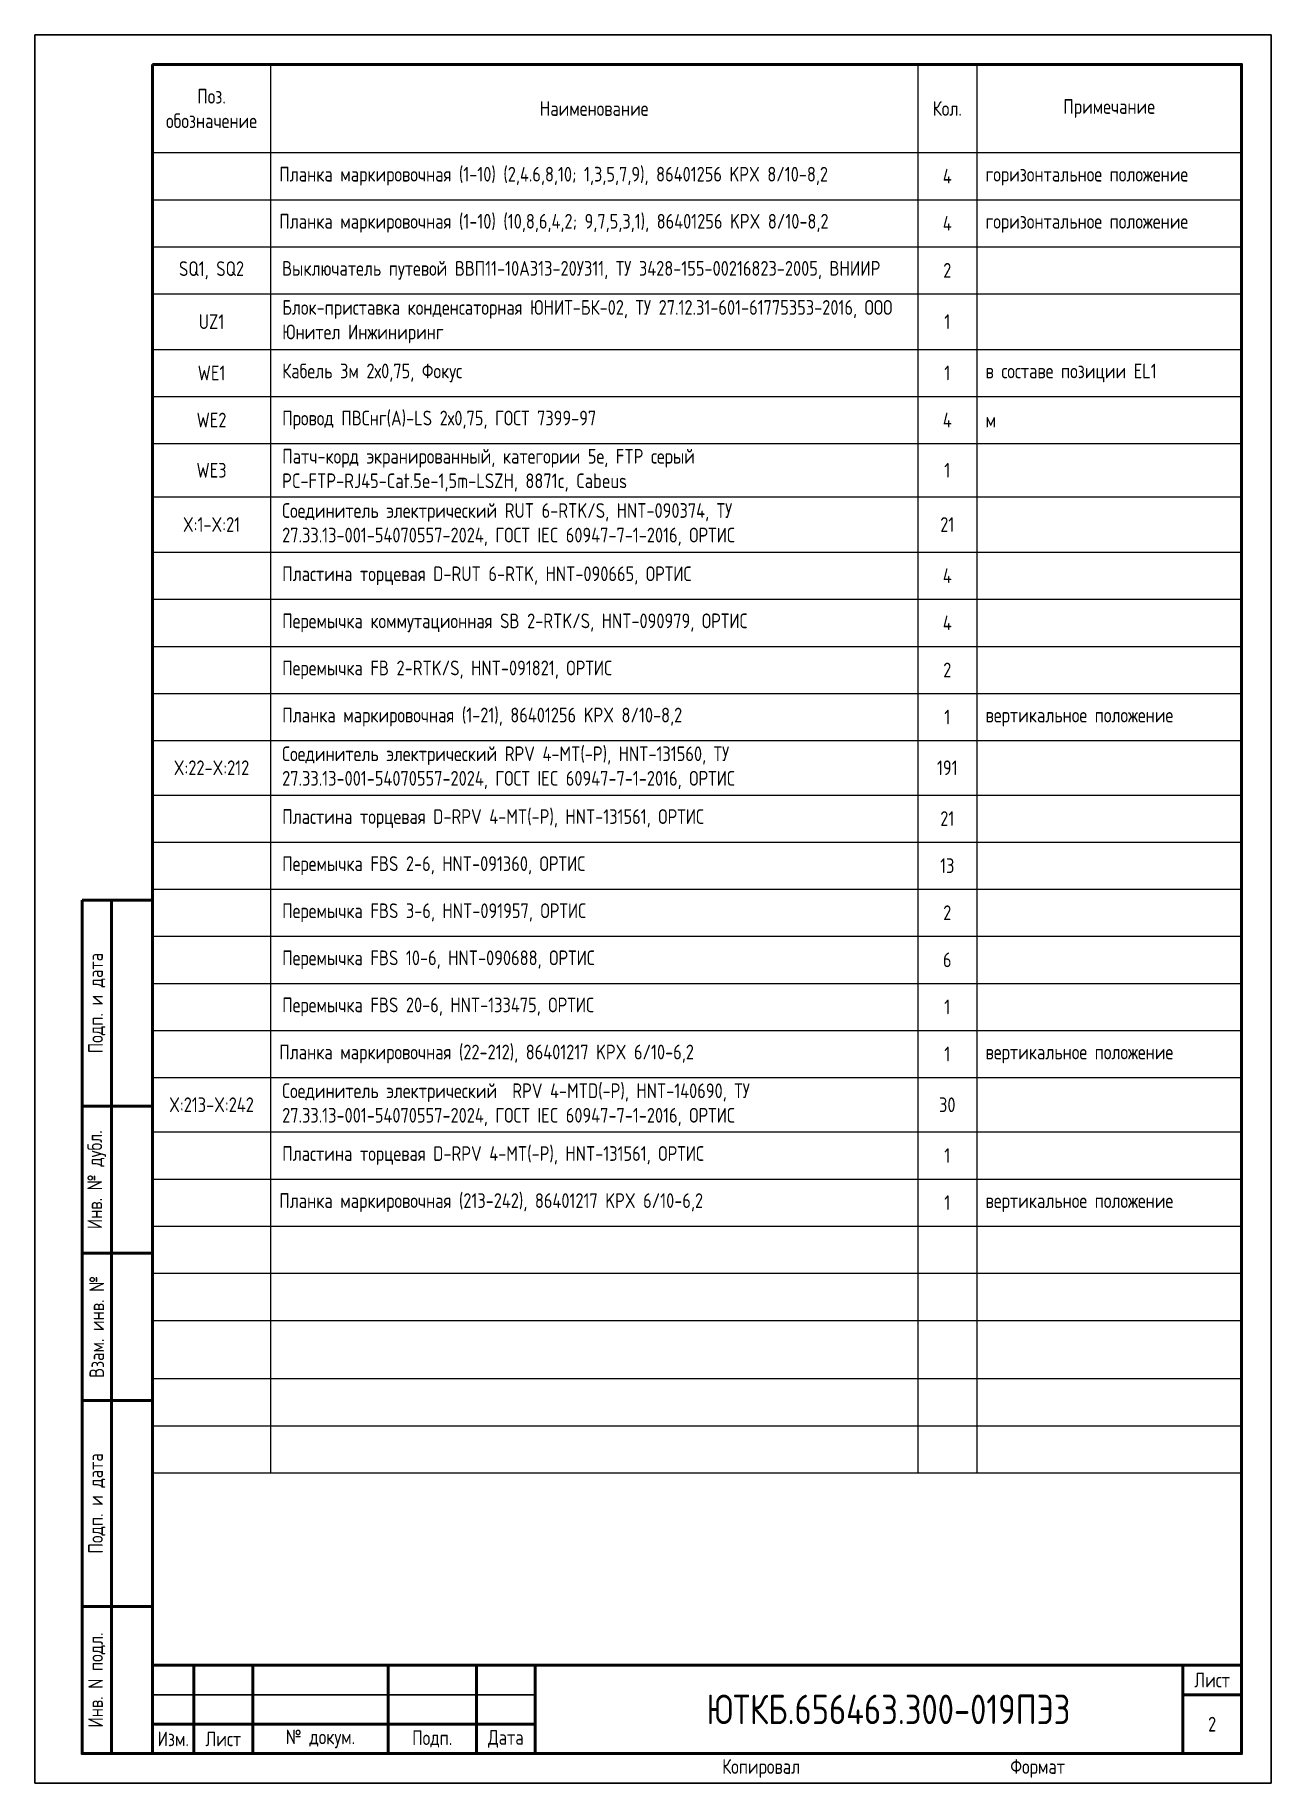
# Paper-space layout 'A4-5' of a CAD drawing. Header units: millimetres. Extents: x -87 to 31, y 22 to 188.
# The model-space entities are those that its viewports show. They can reach past a viewport. Long polylines and large blocks are cut down to what shows.
import ezdxf

# ---------------------------------------------------------------- set-up
doc = ezdxf.new("R2010")
doc.units = ezdxf.units.MM
doc.styles.add('Gost_type_A', font='GOST_A.TTF')

# ---------------------------------------------------------------- blocks, each defined once
blk = doc.blocks.new('Формат_А3')
blk.add_lwpolyline([(-420, 297), (0, 297), (0, 0), (-420, 0)], close=True)
blk = doc.blocks.new('Штамп левый нижний')
at = {"lineweight": 50}
for points in [[(-12, 145), (-7, 145), (-7, 110), (-12, 110)], [(-7, 145), (0, 145), (0, 110), (-7, 110)], [(-12, 110), (-7, 110), (-7, 85), (-12, 85)], [(-7, 110), (0, 110), (0, 85), (-7, 85)], [(-12, 85), (-7, 85), (-7, 60), (-12, 60)], [(-7, 85), (0, 85), (0, 60), (-7, 60)], [(-12, 60), (-7, 60), (-7, 25), (-12, 25)], [(-7, 60), (0, 60), (0, 25), (-7, 25)], [(-12, 25), (-7, 25), (-7, 0), (-12, 0)], [(-7, 25), (0, 25), (0, 0), (-7, 0)]]:
    blk.add_lwpolyline(points, close=True, dxfattribs=at)
at = {"char_height": 2.5, "attachment_point": 5, "rotation": 90, "style": 'Gost_type_A'}
for s, insert, width in [('Подп. и дата', (-9.5, 127.5), 35), ('Инв. № дубл.', (-9.5, 97.5), 25), ('Взам. инв. №', (-9.5, 72.5), 25), ('Подп. и дата', (-9.5, 42.5), 35), ('Инв. N подл.', (-9.5, 12.5), 25)]:
    blk.add_mtext(s, dxfattribs=dict(at, insert=insert, width=width))
blk = doc.blocks.new('Формат_А4')
blk.add_lwpolyline([(0, 297), (0, 0), (-210, 0), (-210, 297)], close=True)
at = {"lineweight": 50}
blk.add_lwpolyline([(-190, 292), (-5, 292), (-5, 5), (-190, 5)], close=True, dxfattribs=at)
blk = doc.blocks.new('Штамп малый нижний')
at = {"lineweight": 50}
for points in [[(-185, 15), (-178, 15), (-178, 5), (-185, 5)], [(-178, 15), (-168, 15), (-168, 5), (-178, 5)], [(-168, 15), (-145, 15), (-145, 5), (-168, 5)], [(-145, 15), (-130, 15), (-130, 5), (-145, 5)], [(-130, 15), (-120, 15), (-120, 5), (-130, 5)], [(-120, 15), (-10, 15), (-10, 0), (-120, 0)], [(-10, 15), (0, 15), (0, 10), (-10, 10)], [(-10, 10), (0, 10), (0, 0), (-10, 0)], [(-185, 5), (-178, 5), (-178, 0), (-185, 0)], [(-178, 5), (-168, 5), (-168, 0), (-178, 0)], [(-168, 5), (-145, 5), (-145, 0), (-168, 0)], [(-145, 5), (-130, 5), (-130, 0), (-145, 0)], [(-130, 5), (-120, 5), (-120, 0), (-130, 0)]]:
    blk.add_lwpolyline(points, close=True, dxfattribs=at)
for points in [[(-185, 15), (-178, 15), (-178, 10), (-185, 10)], [(-178, 15), (-168, 15), (-168, 10), (-178, 10)], [(-168, 15), (-145, 15), (-145, 10), (-168, 10)], [(-145, 15), (-130, 15), (-130, 10), (-145, 10)], [(-130, 15), (-120, 15), (-120, 10), (-130, 10)], [(-185, 10), (-178, 10), (-178, 5), (-185, 5)], [(-178, 10), (-168, 10), (-168, 5), (-178, 5)], [(-168, 10), (-145, 10), (-145, 5), (-168, 5)], [(-145, 10), (-130, 10), (-130, 5), (-145, 5)], [(-130, 10), (-120, 10), (-120, 5), (-130, 5)]]:
    blk.add_lwpolyline(points, close=True)
at = {"char_height": 2.5, "style": 'Gost_type_A'}
for s, insert, width, attachment_point in [('Лист', (-5, 12.5), 10, 5), ('Изм.', (-181.5, 2.5), 7, 5), ('Лист', (-173, 2.5), 10, 5), ('№ докум.', (-156.5, 2.5), 23, 5), ('Подп.', (-137.5, 2.5), 15, 5), ('Дата', (-125, 2.5), 10, 5), ('Копировал', (-75, -2.53), 13.1202, 6), ('Формат', (-30, -2.53), 13.1202, 6)]:
    blk.add_mtext(s, dxfattribs=dict(at, insert=insert, width=width, attachment_point=attachment_point))
blk = doc.blocks.new('*T23')
at = {"color": 0, "lineweight": -2, "transparency": 16777216}
for p, q in [((0, 0), (185, 0)), ((0, 0), (0, -15)), ((20, 0), (20, -15)), ((130, 0), (130, -15)), ((140, 0), (140, -15)), ((185, 0), (185, -15)), ((210, 0), (395, 0)), ((210, 0), (210, -15)), ((230, 0), (230, -15)), ((340, 0), (340, -15)), ((350, 0), (350, -15)), ((395, 0), (395, -15))]:
    blk.add_line(p, q, dxfattribs=at)
at = {"color": 0, "linetype": 'ByBlock', "lineweight": -2, "transparency": 16777216}
for p, q in [((0, -15), (185, -15)), ((0, -15), (0, -244.78)), ((20, -15), (20, -244.78)), ((130, -15), (130, -244.78)), ((140, -15), (140, -188.78)), ((185, -15), (185, -244.78)), ((210, -15), (395, -15)), ((210, -15), (210, -239.29)), ((230, -15), (230, -239.29)), ((340, -15), (340, -239.29)), ((350, -15), (350, -31)), ((395, -15), (395, -239.29)), ((210, -23), (395, -23)), ((0, -28.63), (185, -28.63)), ((210, -31), (395, -31)), ((350, -31), (350, -164.14)), ((0, -38.06), (185, -38.06)), ((210, -39), (395, -39)), ((0, -47.45), (185, -47.45)), ((210, -48.43), (395, -48.43)), ((0, -55.45), (185, -55.45)), ((210, -56.43), (395, -56.43)), ((0, -63.45), (185, -63.45)), ((210, -64.43), (395, -64.43)), ((0, -71.45), (185, -71.45)), ((210, -73.48), (395, -73.48)), ((0, -79.45), (185, -79.45)), ((210, -82.89), (395, -82.89)), ((0, -88.86), (185, -88.86)), ((210, -90.89), (395, -90.89)), ((0, -98.6), (185, -98.6)), ((210, -98.89), (395, -98.89)), ((0, -106.6), (185, -106.6)), ((210, -106.89), (395, -106.89)), ((0, -114.6), (185, -114.6)), ((210, -114.89), (395, -114.89)), ((0, -124.51), (185, -124.51)), ((210, -124.14), (395, -124.14)), ((210, -132.14), (395, -132.14)), ((0, -134.41), (185, -134.41)), ((210, -140.14), (395, -140.14)), ((0, -144.31), (185, -144.31)), ((210, -148.14), (395, -148.14)), ((0, -154.21), (185, -154.21)), ((210, -156.14), (395, -156.14)), ((0, -164.11), (185, -164.11)), ((210, -164.14), (395, -164.14)), ((350, -164.14), (350, -172.14)), ((210, -172.14), (395, -172.14)), ((350, -172.14), (350, -189.39)), ((0, -172.78), (185, -172.78)), ((0, -180.78), (185, -180.78)), ((210, -181.39), (395, -181.39)), ((0, -188.78), (185, -188.78)), ((140, -188.78), (140, -244.78)), ((210, -189.39), (395, -189.39)), ((350, -189.39), (350, -197.39)), ((0, -196.78), (185, -196.78)), ((210, -197.39), (395, -197.39)), ((350, -197.39), (350, -239.29)), ((0, -204.78), (185, -204.78)), ((210, -205.39), (395, -205.39)), ((0, -212.78), (185, -212.78)), ((210, -213.39), (395, -213.39)), ((0, -220.78), (185, -220.78)), ((210, -223.29), (395, -223.29)), ((0, -228.78), (185, -228.78)), ((210, -231.29), (395, -231.29)), ((0, -236.78), (185, -236.78)), ((210, -239.29), (395, -239.29)), ((0, -244.78), (185, -244.78))]:
    blk.add_line(p, q, dxfattribs=at)
at = {"transparency": 16777216, "char_height": 2.5, "style": 'Gost_type_A'}
for s, insert, width, attachment_point in [('Поз. обозначение', (10, -7.5), 17, 5), ('Примечание', (162.5, -7.5), 42, 5), ('Поз. обозначение', (220, -7.5), 17, 5), ('Примечание', (372.5, -7.5), 42, 5), ('Наименование', (75, -7.5), 107, 5), ('Кол.', (135, -7.5), 7, 5), ('Наименование', (285, -7.5), 107, 5), ('Кол.', (345, -7.5), 7, 5), ('Планка маркировочная (1-10) (2,4.6,8,10; 1,3,5,7,9), 86401256 KPX 8/10-8,2', (231.5, -19), 107, 4), ('4', (345, -19), 7, 5), ('Планка маркировочная (1-10) (10,8,6,4,2; 9,7,5,3,1), 86401256 KPX 8/10-8,2', (231.5, -27), 107, 4), ('4', (345, -27), 7, 5), ('Перемычка FBS 10-6, HNT-090688, ОРТИС', (232, -152.14), 106, 4), ('6', (345, -152.14), 7, 5), ('SA7', (10, -159.16), 18, 5), ('Перемычка ПС 2-8, 15000020, СТЭЗ ', (21.5, -192.78), 107, 4), ('3', (135, -192.78), 7, 5), ('1', (135, -200.78), 7, 5), ('Планка маркировочная (1-14) (14,12,10,8,6,4,2; 13,11,9,7,5,3,1), 86401256 KPX 8/10-8,2', (21.5, -208.78), 107, 4), ('1', (135, -208.78), 7, 5), ('{\\C256;Блок испытательный, в составе:}', (21.5, -216.78), 107, 4), ('Блок базовый ЭПББ 4+1, 111505, ТУ 27.33.13-001-53942713-2023, ЭПРОМ', (21.5, -224.78), 107, 4), ('4', (135, -224.78), 7, 5), ('Крышка рабочая ЭПРК 4+1, 121505, ТУ 27.33.13-001-53942713-2023, ЭПРОМ', (21.5, -232.78), 107, 4), ('4', (135, -232.78), 7, 5), ('Перемычка ПС 2-8, 15000020, СТЭЗ ', (21.5, -240.78), 107, 4), ('2', (135, -240.78), 7, 5)]:
    blk.add_mtext(s, dxfattribs=dict(at, insert=insert, width=width, attachment_point=attachment_point))
at = {"color": 0, "transparency": 16777216, "char_height": 2.5, "style": 'Gost_type_A'}
for s, insert, width, attachment_point in [('{\\C256;Интеллектуальное электронное устройство \\C5;ЮНИТ-М514-ЛВ-Р102-К103-К103-К103-В101-В101-В101-М179.0700-С01.03\\C256;, НЛПР.656122.602-XXX, }ООО Юнител Инжиниринг', (22, -21.81), 106, 4), ('горизонтальное положение', (351.5, -19), 42, 4), ('A1', (10, -21.81), 18, 5), ('1', (135, -21.81), 7, 5), ('горизонтальное положение', (351.5, -27), 42, 4), ('Блок интерфейсный {\\C5;ИЧМ ЮНИТ-ИЧМ-КУГР}, ТУ 27.12.23-609-61775353-2024,     ООО Юнител Инжиниринг', (22, -33.34), 106, 4), ('A1.1', (10, -33.34), 18, 5), ('1', (135, -33.34), 7, 5), ('SQ1, SQ2', (220, -35), 18, 5), ('{\\C256;Выключатель путевой ВВП11-10А313-20У311, ТУ 3428-155-00216823-2005, ВНИИР }', (232, -35), 106, 4), ('2', (345, -35), 7, 5), ('EL1', (10, -42.75), 18, 5), ('Светильник светодиодный ЖКХ-08 Д с кабелем 3 м, 5000 К,\\PТУ 3461-009-01281952-2018, Фокус ', (22, -42.75), 106, 4), ('1', (135, -42.75), 7, 5), ('{\\C256;Блок-приставка конденсаторная ЮНИТ-БК-02, ТУ 27.12.31-601-61775353-2016, }ООО Юнител Инжиниринг', (232, -43.72), 106, 4), ('UZ1', (220, -43.72), 18, 5), ('1', (345, -43.72), 7, 5), ('HL1', (10, -51.45), 18, 5), ('{\\C256;Лампа СКЛ 14Н-2-Ж-2-220 П Ч IP65 ЯШГК.433137.068 ТУ, Протон-Импульс}', (22, -51.45), 106, 4), ('1', (135, -51.45), 7, 5), ('WE1', (220, -52.43), 18, 5), ('Кабель 3м 2х0,75, Фокус', (232, -52.43), 106, 4), ('1', (345, -52.43), 7, 5), ('{\\C256;в составе позиции} EL1', (351.5, -52.43), 42, 4), ('K1', (10, -59.45), 18, 5), ('{\\C256;Реле промежуточное силовое 1 NO (SPST-NO) двойной разрыв в составе:}', (22, -59.45), 106, 4), ('WE2', (220, -60.43), 18, 5), ('Провод ПВСнг(А)-LS 2х0,75, ГОСТ 7399-97', (232, -60.43), 106, 4), ('4', (345, -60.43), 7, 5), ('{\\C256;м}', (351.5, -60.43), 42, 4), ('{\\C256;Патч-корд экранированный, категории 5е, FTP серый PC-FTP-RJ45-Cat.5e-1,5m-LSZH, 8871c, Cabeus}', (232, -68.96), 106, 4), ('{\\C256;Реле 62.31.9.220.4800, Finder}', (22, -67.45), 106, 4), ('1', (135, -67.45), 7, 5), ('WE3', (220, -68.96), 18, 5), ('1', (345, -68.96), 7, 5), ('{\\C256;Розетка с винтовым зажимом, 92.03SMA, Finder}', (22, -75.45), 106, 4), ('1', (135, -75.45), 7, 5), ('X:1-X:21', (220, -78.18), 18, 5), ('Соединитель электрический RUT 6-RTK/S, HNT-090374, ТУ 27.33.13-001-54070557-2024, ГОСТ IEC 60947-7-1-2016, ОРТИС', (232, -78.18), 106, 4), ('21', (345, -78.18), 7, 5), ('K2', (10, -84.15), 18, 5), ('{\\C256;Реле РЭП38ДМН-1, 220 В пост., 3з/3р, п/п, УХЛ4, на Din-рейку 35 мм, ТУ 3425-076-00216823-2001, ВНИИР      }', (22, -84.15), 106, 4), ('1', (135, -84.15), 7, 5), ('Пластина торцевая D-RUT 6-RTK, HNT-090665, ОРТИС', (232, -86.89), 106, 4), ('4', (345, -86.89), 7, 5), ('Реле РЭП36-14A, 1,0А, 4з, п/п, УХЛ4, на Din-рейку 35 мм c поворотом на 90{\\fISOCPEUR|b0|i0|c0|p34;°}, с фиксатором, ТУ 3425-075-00216823-2001, ВНИИР  ', (22, -93.73), 106, 4), ('KA1-KA3', (10, -93.73), 18, 5), ('3', (135, -93.73), 7, 5), ('Перемычка коммутационная SB 2-RTK/S, HNT-090979, ОРТИС', (232, -94.89), 106, 4), ('4', (345, -94.89), 7, 5), ('R1, R3-R5', (10, -102.6), 18, 5), ('{\\C256;Резистор С5-35В, 16 Вт, 15 кОм, ±10%, ОЖО.467.541 ТУ, Кермет}', (22, -102.6), 106, 4), ('4', (135, -102.6), 7, 5), ('Перемычка FB 2-RTK/S, HNT-091821, ОРТИС', (232, -102.89), 106, 4), ('2', (345, -102.89), 7, 5), ('R2', (10, -110.6), 18, 5), ('{\\C256;Резистор С5-35В, 16 Вт, 68 Ом, ±10%, ОЖО.467.541 ТУ, Кермет}', (22, -110.6), 106, 4), ('1', (135, -110.6), 7, 5), ('{\\C256;Планка маркировочная} (1-21), 86401256 KPX 8/10-8,2', (232, -110.89), 106, 4), ('1', (345, -110.89), 7, 5), ('вертикальное положение', (351.5, -110.89), 42, 4), ('{\\C256;Переключатель кулачковый S10 JDG 1105 B4/1447,  (с компл. винтов 3,9х16 потай, саморез DIN 7982F-H A2 - 4 шт.), АУТС.642210.001 ТУ, ОРТИС}', (22, -119.56), 106, 4), ('Соединитель электрический RPV 4-MT(-P), HNT-131560, ТУ 27.33.13-001-54070557-2024, ГОСТ IEC 60947-7-1-2016, ОРТИС ', (232, -119.51), 106, 4), ('SA1, SA2, SA5', (10, -119.56), 18, 5), ('3', (135, -119.56), 7, 5), ('X:22-X:212', (220, -119.51), 18, 5), ('191', (345, -119.51), 7, 5), ('{\\C256;Переключатель кулачковый S10 JDG 1106 B4/1447,  (с компл. винтов 3,9х16 потай, саморез DIN 7982F-H A2 - 4 шт.), АУТС.642210.001 ТУ, ОРТИС}', (22, -129.46), 106, 4), ('Пластина торцевая D-RPV 4-MT(-P), HNT-131561, ОРТИС', (232, -128.14), 106, 4), ('21', (345, -128.14), 7, 5), ('SA3', (10, -129.46), 18, 5), ('1', (135, -129.46), 7, 5), ('{\\C256;Переключатель кулачковый S10 JDG 1103 B4/1447,  (с компл. винтов 3,9х16 потай, саморез DIN 7982F-H A2 - 4 шт.), АУТС.642210.001 ТУ, ОРТИС}', (22, -139.36), 106, 4), ('Перемычка FBS 2-6, HNT-091360, ОРТИС', (232, -136.14), 106, 4), ('13', (345, -136.14), 7, 5), ('SA4', (10, -139.36), 18, 5), ('1', (135, -139.36), 7, 5), ('Перемычка FBS 3-6, HNT-091957, ОРТИС', (232, -144.14), 106, 4), ('{\\C256;Переключатель кулачковый S10 JDG 1104 B4/1447,  (с компл. винтов 3,9х16 потай, саморез DIN 7982F-H A2 - 4 шт.), АУТС.642210.001 ТУ, ОРТИС}', (22, -149.26), 106, 4), ('2', (345, -144.14), 7, 5), ('SA6', (10, -149.26), 18, 5), ('1', (135, -149.26), 7, 5), ('1', (135, -159.16), 7, 5), ('Перемычка FBS 20-6, HNT-133475, ОРТИС', (232, -160.14), 106, 4), ('1', (345, -160.14), 7, 5), ('{\\C256;Планка маркировочная} (22-212), 86401217 KPX 6/10-6,2', (231.5, -168.14), 107, 4), ('SG1', (10, -168.45), 18, 5), ('{\\C256;Блок испытательный, в составе:}', (22, -168.45), 106, 4), ('1', (345, -168.14), 7, 5), ('вертикальное положение', (351.5, -168.14), 42, 4), ('{\\C256;Блок базовый ЭПББ 6+1, 111507, ТУ 27.33.13-001-53942713-2023, НПП "ЭПРОМ"}', (22, -176.78), 106, 4), ('1', (135, -176.78), 7, 5), ('X:213-X:242', (220, -176.76), 18, 5), ('30', (345, -176.76), 7, 5), ('{\\C256;Крышка рабочая ЭПРК 6+1, 121507, ТУ 27.33.13-001-53942713-2023, НПП "ЭПРОМ"}', (22, -184.78), 106, 4), ('1', (135, -184.78), 7, 5), ('1', (345, -185.39), 7, 5), ('{\\C256;Планка маркировочная} (213-242), 86401217 KPX 6/10-6,2', (231.5, -193.39), 107, 4), ('1', (345, -193.39), 7, 5), ('вертикальное положение', (351.5, -193.39), 42, 4), ('{\\C256;Планка маркировочная} (1-14) (2,4.6,8,10,12,14; 1,3,5,7,9,11,13){\\C256;, 86401256 KPX 8/10-8,2}', (21.5, -200.78), 107, 4), ('горизонтальное положение', (141.5, -200.78), 42, 4), ('горизонтальное положение', (141.5, -208.78), 42, 4), ('SG2-SG5', (10, -216.78), 18, 5)]:
    blk.add_mtext(s, dxfattribs=dict(at, insert=insert, width=width, attachment_point=attachment_point))
at = {"color": 1, "transparency": 16777216, "char_height": 2.5, "width": 106, "attachment_point": 4, "style": 'Gost_type_A'}
for s, insert in [('{\\C256;Переключатель кулачковый S10 JDG 2255 B4/687 (с компл. винтов 3,9х16 потай, саморез DIN 7982F-H A2 - 4 шт.), АУТС.642210.001 ТУ, ОРТИС}', (22, -159.16)), ('{\\C0;Соединитель электрический \\C256; RPV 4-MTD(-P), HNT-140690, ТУ 27.33.13-001-54070557-2024, ГОСТ IEC 60947-7-1-2016, ОРТИС}', (232, -176.76)), ('{\\C0;Пластина торцевая D-RPV 4-MT(-P), HNT-131561, ОРТИС}', (232, -185.39))]:
    blk.add_mtext(s, dxfattribs=dict(at, insert=insert))
blk = doc.blocks.new('*T32')
at = {"color": 0, "lineweight": -2, "transparency": 16777216}
for p, q in [((0, 0), (185, 0)), ((0, 0), (0, -15)), ((20, 0), (20, -15)), ((130, 0), (130, -15)), ((140, 0), (140, -15)), ((185, 0), (185, -15))]:
    blk.add_line(p, q, dxfattribs=at)
at = {"color": 0, "linetype": 'ByBlock', "lineweight": -2, "transparency": 16777216}
for p, q in [((0, -15), (185, -15)), ((0, -15), (0, -239.29)), ((20, -15), (20, -239.29)), ((130, -15), (130, -239.29)), ((140, -15), (140, -31)), ((185, -15), (185, -239.29)), ((0, -23), (185, -23)), ((0, -31), (185, -31)), ((140, -31), (140, -164.14)), ((0, -39), (185, -39)), ((0, -48.43), (185, -48.43)), ((0, -56.43), (185, -56.43)), ((0, -64.43), (185, -64.43)), ((0, -73.48), (185, -73.48)), ((0, -82.89), (185, -82.89)), ((0, -90.89), (185, -90.89)), ((0, -98.89), (185, -98.89)), ((0, -106.89), (185, -106.89)), ((0, -114.89), (185, -114.89)), ((0, -124.14), (185, -124.14)), ((0, -132.14), (185, -132.14)), ((0, -140.14), (185, -140.14)), ((0, -148.14), (185, -148.14)), ((0, -156.14), (185, -156.14)), ((0, -164.14), (185, -164.14)), ((140, -164.14), (140, -172.14)), ((0, -172.14), (185, -172.14)), ((140, -172.14), (140, -189.39)), ((0, -181.39), (185, -181.39)), ((0, -189.39), (185, -189.39)), ((140, -189.39), (140, -197.39)), ((0, -197.39), (185, -197.39)), ((140, -197.39), (140, -239.29)), ((0, -205.39), (185, -205.39)), ((0, -213.39), (185, -213.39)), ((0, -223.29), (185, -223.29)), ((0, -231.29), (185, -231.29)), ((0, -239.29), (185, -239.29))]:
    blk.add_line(p, q, dxfattribs=at)
at = {"transparency": 16777216, "char_height": 2.5, "style": 'Gost_type_A'}
for s, insert, width, attachment_point in [('Поз. обозначение', (10, -7.5), 17, 5), ('Примечание', (162.5, -7.5), 42, 5), ('Наименование', (75, -7.5), 107, 5), ('Кол.', (135, -7.5), 7, 5), ('Планка маркировочная (1-10) (2,4.6,8,10; 1,3,5,7,9), 86401256 KPX 8/10-8,2', (21.5, -19), 107, 4), ('4', (135, -19), 7, 5), ('Планка маркировочная (1-10) (10,8,6,4,2; 9,7,5,3,1), 86401256 KPX 8/10-8,2', (21.5, -27), 107, 4), ('4', (135, -27), 7, 5), ('Перемычка FBS 10-6, HNT-090688, ОРТИС', (22, -152.14), 106, 4), ('6', (135, -152.14), 7, 5)]:
    blk.add_mtext(s, dxfattribs=dict(at, insert=insert, width=width, attachment_point=attachment_point))
at = {"color": 0, "transparency": 16777216, "char_height": 2.5, "style": 'Gost_type_A'}
for s, insert, width, attachment_point in [('горизонтальное положение', (141.5, -19), 42, 4), ('горизонтальное положение', (141.5, -27), 42, 4), ('SQ1, SQ2', (10, -35), 18, 5), ('{\\C256;Выключатель путевой ВВП11-10А313-20У311, ТУ 3428-155-00216823-2005, ВНИИР }', (22, -35), 106, 4), ('2', (135, -35), 7, 5), ('{\\C256;Блок-приставка конденсаторная ЮНИТ-БК-02, ТУ 27.12.31-601-61775353-2016, }ООО Юнител Инжиниринг', (22, -43.72), 106, 4), ('UZ1', (10, -43.72), 18, 5), ('1', (135, -43.72), 7, 5), ('WE1', (10, -52.43), 18, 5), ('Кабель 3м 2х0,75, Фокус', (22, -52.43), 106, 4), ('1', (135, -52.43), 7, 5), ('{\\C256;в составе позиции} EL1', (141.5, -52.43), 42, 4), ('WE2', (10, -60.43), 18, 5), ('Провод ПВСнг(А)-LS 2х0,75, ГОСТ 7399-97', (22, -60.43), 106, 4), ('4', (135, -60.43), 7, 5), ('{\\C256;м}', (141.5, -60.43), 42, 4), ('{\\C256;Патч-корд экранированный, категории 5е, FTP серый PC-FTP-RJ45-Cat.5e-1,5m-LSZH, 8871c, Cabeus}', (22, -68.96), 106, 4), ('WE3', (10, -68.96), 18, 5), ('1', (135, -68.96), 7, 5), ('X:1-X:21', (10, -78.18), 18, 5), ('Соединитель электрический RUT 6-RTK/S, HNT-090374, ТУ 27.33.13-001-54070557-2024, ГОСТ IEC 60947-7-1-2016, ОРТИС', (22, -78.18), 106, 4), ('21', (135, -78.18), 7, 5), ('Пластина торцевая D-RUT 6-RTK, HNT-090665, ОРТИС', (22, -86.89), 106, 4), ('4', (135, -86.89), 7, 5), ('Перемычка коммутационная SB 2-RTK/S, HNT-090979, ОРТИС', (22, -94.89), 106, 4), ('4', (135, -94.89), 7, 5), ('Перемычка FB 2-RTK/S, HNT-091821, ОРТИС', (22, -102.89), 106, 4), ('2', (135, -102.89), 7, 5), ('{\\C256;Планка маркировочная} (1-21), 86401256 KPX 8/10-8,2', (22, -110.89), 106, 4), ('1', (135, -110.89), 7, 5), ('вертикальное положение', (141.5, -110.89), 42, 4), ('Соединитель электрический RPV 4-MT(-P), HNT-131560, ТУ 27.33.13-001-54070557-2024, ГОСТ IEC 60947-7-1-2016, ОРТИС ', (22, -119.51), 106, 4), ('X:22-X:212', (10, -119.51), 18, 5), ('191', (135, -119.51), 7, 5), ('Пластина торцевая D-RPV 4-MT(-P), HNT-131561, ОРТИС', (22, -128.14), 106, 4), ('21', (135, -128.14), 7, 5), ('Перемычка FBS 2-6, HNT-091360, ОРТИС', (22, -136.14), 106, 4), ('13', (135, -136.14), 7, 5), ('Перемычка FBS 3-6, HNT-091957, ОРТИС', (22, -144.14), 106, 4), ('2', (135, -144.14), 7, 5), ('Перемычка FBS 20-6, HNT-133475, ОРТИС', (22, -160.14), 106, 4), ('1', (135, -160.14), 7, 5), ('{\\C256;Планка маркировочная} (22-212), 86401217 KPX 6/10-6,2', (21.5, -168.14), 107, 4), ('1', (135, -168.14), 7, 5), ('вертикальное положение', (141.5, -168.14), 42, 4), ('X:213-X:242', (10, -176.76), 18, 5), ('30', (135, -176.76), 7, 5), ('1', (135, -185.39), 7, 5), ('{\\C256;Планка маркировочная} (213-242), 86401217 KPX 6/10-6,2', (21.5, -193.39), 107, 4), ('1', (135, -193.39), 7, 5), ('вертикальное положение', (141.5, -193.39), 42, 4)]:
    blk.add_mtext(s, dxfattribs=dict(at, insert=insert, width=width, attachment_point=attachment_point))
at = {"color": 1, "transparency": 16777216, "char_height": 2.5, "width": 106, "attachment_point": 4, "style": 'Gost_type_A'}
for s, insert in [('{\\C0;Соединитель электрический \\C256; RPV 4-MTD(-P), HNT-140690, ТУ 27.33.13-001-54070557-2024, ГОСТ IEC 60947-7-1-2016, ОРТИС}', (22, -176.76)), ('{\\C0;Пластина торцевая D-RPV 4-MT(-P), HNT-131561, ОРТИС}', (22, -185.39))]:
    blk.add_mtext(s, dxfattribs=dict(at, insert=insert))

msp = doc.modelspace()

# ---------------------------------------------------------------- block references
at = {"color": 1}
for name, p in [('Формат_А4', (-210, 0)), ('Формат_А4', (0, 0)), ('Формат_А3', (420, 0)), ('Штамп левый нижний', (-190, 5)), ('Штамп малый нижний', (-5, 5))]:
    msp.add_blockref(name, p, dxfattribs=at)
for name, p in [('*T23', (-400, 292)), ('*T32', (-190, 292))]:
    msp.add_blockref(name, p)

# ---------------------------------------------------------------- texts
at = {"attachment_point": 5, "style": 'Gost_type_A'}
for s, insert, char_height, width in [('ЮТКБ.656463.300-019ПЭ3', (-65, 12.5), 5, 120), ('2', (-10, 10), 2.5, 10)]:
    msp.add_mtext(s, dxfattribs=dict(at, insert=insert, char_height=char_height, width=width))

psp = doc.layouts.new('A4-5')

# ---------------------------------------------------------------- viewports
at = {"layer": '0'}
psp.add_viewport(center=(-27.88, 105.01), size=(117.59, 166.304), view_center_point=(-105, 148.5), view_height=297, dxfattribs=at)

doc.saveas('drawing.dxf')
